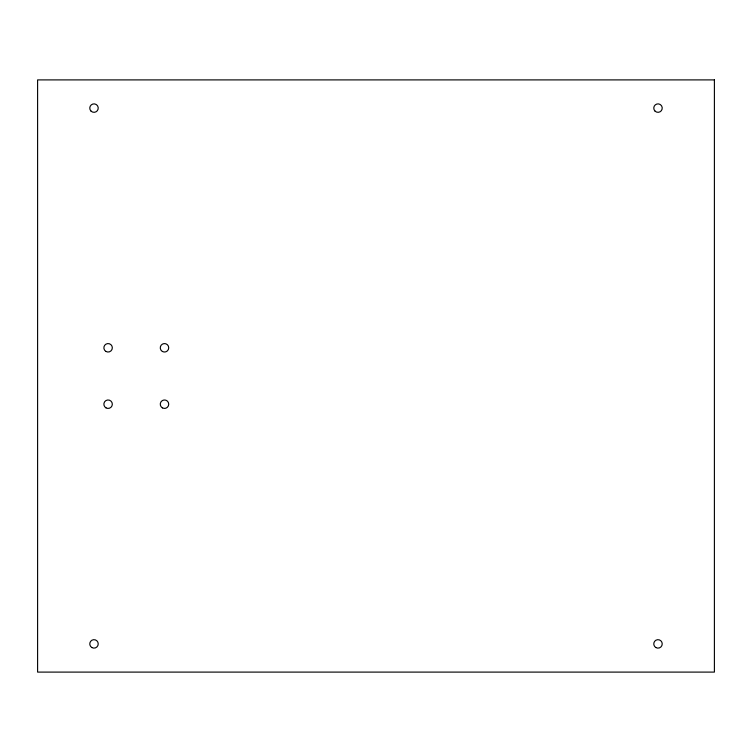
<?xml version="1.0" encoding="UTF-8"?>
<svg xmlns="http://www.w3.org/2000/svg" width="752" height="752" viewBox="0 0 752 752"><rect width="100%" height="100%" fill="white"/><g stroke="black" fill="none" stroke-linecap="round" stroke-linejoin="round"><path stroke-width="1.13" d="M714.4 79.9L37.6 79.9L37.6 672.1L714.4 672.1L714.4 79.9M91.011 111.089A4.23 4.23 0 0 0 98.089 109.19A4.23 4.23 0 0 0 92.91 104.011A4.23 4.23 0 0 0 91.011 111.089M655.011 111.089A4.23 4.23 0 0 0 662.089 109.19A4.23 4.23 0 0 0 656.91 104.011A4.23 4.23 0 0 0 655.011 111.089M655.885 647.566A4.23 4.23 0 0 0 662.23 643.9A4.23 4.23 0 0 0 655.885 640.234A4.23 4.23 0 0 0 655.885 647.566M91.885 647.566A4.23 4.23 0 0 0 98.23 643.9A4.23 4.23 0 0 0 91.885 640.234A4.23 4.23 0 0 0 91.885 647.566M162.385 407.866A4.23 4.23 0 0 0 168.73 404.2A4.23 4.23 0 0 0 162.385 400.534A4.23 4.23 0 0 0 162.385 407.866M105.985 407.866A4.23 4.23 0 0 0 112.33 404.2A4.23 4.23 0 0 0 105.985 400.534A4.23 4.23 0 0 0 105.985 407.866M162.385 351.466A4.23 4.23 0 0 0 168.73 347.8A4.23 4.23 0 0 0 162.385 344.134A4.23 4.23 0 0 0 162.385 351.466M105.985 351.466A4.23 4.23 0 0 0 112.33 347.8A4.23 4.23 0 0 0 105.985 344.134A4.23 4.23 0 0 0 105.985 351.466"/></g></svg>
